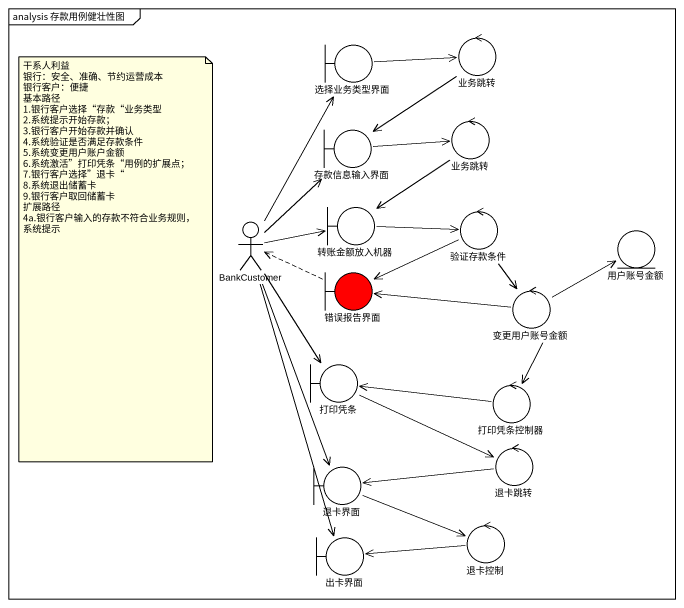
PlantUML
@startuml
mainframe analysis 存款用例健壮性图
boundary 选择业务类型界面
control 业务跳转
boundary 存款信息输入界面
control "业务跳转" as 业务跳转_2
boundary 转账金额放入机器
actor BankCustomer
control 验证存款条件
entity 用户账号金额
boundary 错误报告界面 #FF0000
control 变更用户账号金额
boundary 打印凭条
control 打印凭条控制器
boundary 退卡界面
control 退卡跳转
boundary 出卡界面
control 退卡控制
选择业务类型界面 -right-> 业务跳转
业务跳转 --> 存款信息输入界面
存款信息输入界面 -right-> 业务跳转_2
业务跳转_2 --> 转账金额放入机器
转账金额放入机器 -right-> 验证存款条件
BankCustomer -up-> 选择业务类型界面
BankCustomer -up-> 存款信息输入界面
BankCustomer -right-> 转账金额放入机器
BankCustomer --> 打印凭条
BankCustomer --> 退卡界面
BankCustomer --> 出卡界面
验证存款条件 -left-> 错误报告界面
验证存款条件 --> 变更用户账号金额
错误报告界面 .left.> BankCustomer
变更用户账号金额 -right-> 用户账号金额
变更用户账号金额 -left-> 错误报告界面
变更用户账号金额 --> 打印凭条控制器
打印凭条 -right-> 退卡跳转
打印凭条控制器 -left-> 打印凭条
退卡界面 -right-> 退卡控制
退卡跳转 -left-> 退卡界面
退卡控制 -left-> 出卡界面
note as N1
  干系人利益
  银行：安全、准确、节约运营成本
  银行客户：便捷
  基本路径
  1.银行客户选择“存款“业务类型
  2.系统提示开始存款；
  3.银行客户开始存款并确认
  4.系统验证是否满足存款条件
  5.系统变更用户账户金额
  6.系统激活”打印凭条“用例的扩展点；
  7.银行客户选择”退卡“
  8.系统退出储蓄卡
  9.银行客户取回储蓄卡
  扩展路径
  4a.银行客户输入的存款不符合业务规则，系统提示
end note
@enduml
